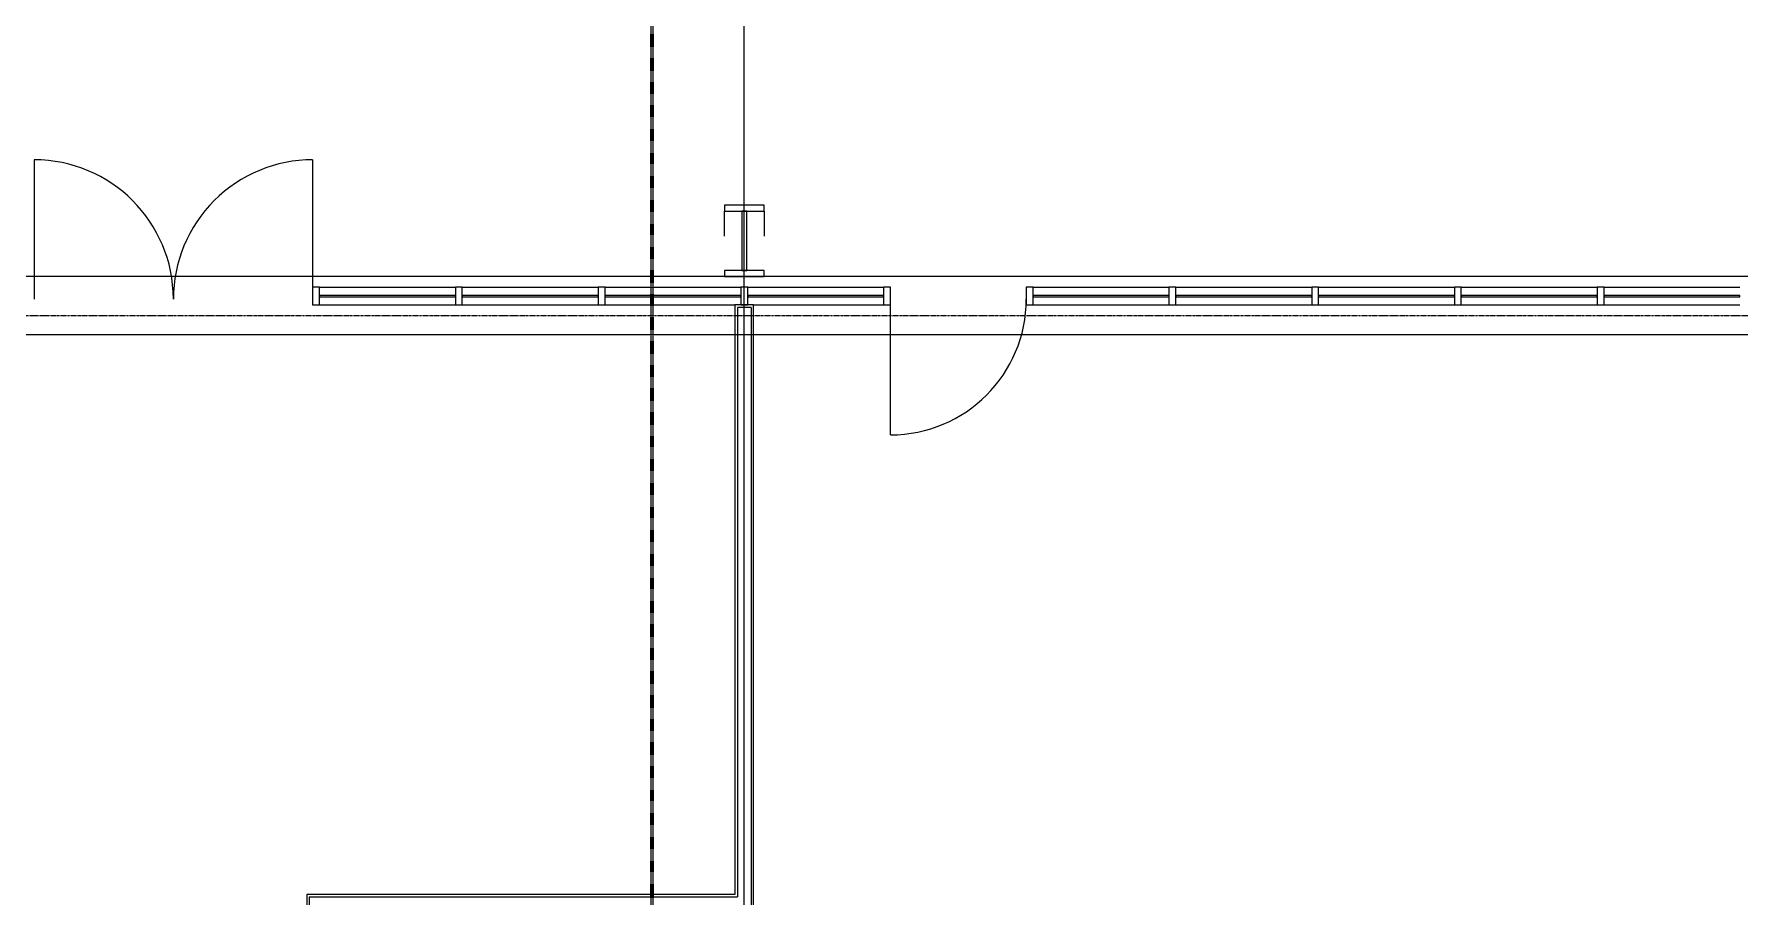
# Model space of a CAD drawing. Header units: inches. Extents: x 25369 to 33161, y -23509 to -20274.
# Drawn here: x 29993 to 30425.5, y -22516.9 to -22298.1 of the extents above; entities that cross this region are included whole.
import ezdxf

# ---------------------------------------------------------------- set-up
doc = ezdxf.new("R2010")
doc.units = ezdxf.units.IN
doc.header["$MEASUREMENT"] = 0
doc.linetypes.add('Dash', pattern=[0.25, 0.125, -0.125])
doc.linetypes.add('Grid Line 1_2_', pattern=[0.875, 0.5, -0.125, 0.125, -0.125])
for name, color, linetype, lineweight in [('A-ANNO-MATC', 214, 'Dash', 140), ('A-DOOR', 31, 'Continuous', 9), ('A-GLAZ-CURT', 52, 'Continuous', 9), ('A-GLAZ-CWMG', 51, 'Continuous', 9), ('A-WALL', 113, 'Continuous', 9), ('G-ANNO-SYMB', 111, 'Continuous', 9), ('I-WALL', 2, 'Continuous', 9), ('S-BEAM', 12, 'Continuous', 9), ('S-GRID', 1, 'Continuous', 9)]:
    doc.layers.add(name, color=color, linetype=linetype, lineweight=lineweight)
pattern_1 = [(225, (30173.017, -22360.053), (19.00703, -19.00703), []), (225, (30173.017, -22388.853), (19.00703, -19.00703), [])]

# ---------------------------------------------------------------- blocks, each defined once
blk = doc.blocks.new('columns and girder2 - one-V29-Overall Floor Plan')
at = {"layer": 'S-BEAM'}
h = blk.add_hatch(dxfattribs=at)
h.set_pattern_fill('FP_28', color=256, style=0, pattern_type=2)
h.set_pattern_definition(pattern_1)
h.paths.add_polyline_path([(-5, -0.5), (-5, -2), (5, -2), (5, -0.5)], flags=0)
h.paths.add_polyline_path([(5, -17.03), (-5, -17.03), (-5, -18.55), (5, -18.55)], flags=0)
h.paths.add_polyline_path([(-5, -1204.89), (-5, -1206.4), (5, -1206.4), (5, -1204.89)], flags=0)
h.paths.add_polyline_path([(5, -1224.25), (-5, -1224.25), (-5, -1225), (5, -1225)], flags=0)
h = blk.add_hatch(dxfattribs=at)
h.set_pattern_fill('FP_28', color=256, style=0, pattern_type=2)
h.set_pattern_definition(pattern_1)
h.paths.add_polyline_path([(-0.63, -2), (-0.63, -17.03), (0.62, -17.03), (0.62, -2)], flags=0)
h.paths.add_polyline_path([(0.62, -1206.4), (-0.63, -1206.4), (-0.63, -1224.25), (0.62, -1224.25)], flags=0)
at = {"layer": 'S-BEAM', "lineweight": 15}
for p, q in [((5, -0.5), (-5, -0.5)), ((-5, -0.5), (-5, -2)), ((-5, -2), (5, -2)), ((0.62, -2), (-0.63, -2)), ((-0.63, -2), (-0.63, -17.03)), ((0.62, -17.03), (0.62, -2)), ((5, -2), (5, -0.5)), ((5, -17.03), (-5, -17.03)), ((-5, -17.03), (-5, -18.55)), ((-0.63, -17.03), (0.62, -17.03)), ((5, -18.55), (5, -17.03)), ((-5, -18.55), (5, -18.55))]:
    blk.add_line(p, q, dxfattribs=at)
at = {"layer": 'S-BEAM'}
for p, q in [((-5, -17.03), (-5, -10.69)), ((5, -10.69), (5, -17.03))]:
    blk.add_line(p, q, dxfattribs=at)
blk = doc.blocks.new('System Panel - Interior Glazing-1220293-Overall Floor Plan')
at = {"layer": 'A-GLAZ-CURT'}
for p, q in [((17.21875, -0.5625), (-17.21875, -0.5625)), ((-17.21875, -0.5625), (-17.21875, -0.9375)), ((-17.21875, -0.9375), (17.21875, -0.9375)), ((17.21875, -0.9375), (17.21875, -0.5625))]:
    blk.add_line(p, q, dxfattribs=at)
blk = doc.blocks.new('Door_Single_Storefront - one-1371404-Overall Floor Plan')
at = {"layer": 'A-DOOR'}
blk.add_line((-17.21875, -34.4375), (-17.21875, 0), dxfattribs=at)
blk.add_arc((-17.21875, 0), 34.4375, 270, 0, dxfattribs=at)
blk = doc.blocks.new('Door_Single_Storefront - one-1371405-Overall Floor Plan')
at = {"layer": 'A-DOOR'}
blk.add_line((-17.65625, -35.3125), (-17.65625, 0), dxfattribs=at)
blk.add_arc((-17.65625, 0), 35.3125, 270, 0, dxfattribs=at)
blk = doc.blocks.new('Door_Single_Storefront - one-1371406-Overall Floor Plan')
at = {"layer": 'A-DOOR'}
blk.add_line((-17.65625, 35.3125), (-17.65625, 0), dxfattribs=at)
blk.add_arc((-17.65625, 0), 35.3125, 360, 90, dxfattribs=at)
blk = doc.blocks.new('Rectangular Mullion - Interior 1_75_ x 4_5_-1179494-Overall Floor Plan')
at = {"layer": 'A-GLAZ-CWMG'}
for p, q in [((24570.45, -22362.3), (24604.89, -22362.3)), ((24570.45, -22366.8), (24604.89, -22366.8))]:
    blk.add_line(p, q, dxfattribs=at)
blk = doc.blocks.new('Rectangular Mullion - Interior 1_75_ x 4_5_-1305206-Overall Floor Plan')
at = {"layer": 'A-GLAZ-CWMG'}
for p, q in [((24317.14, -22362.3), (24351.58, -22362.3)), ((24317.14, -22366.8), (24351.58, -22366.8))]:
    blk.add_line(p, q, dxfattribs=at)
blk = doc.blocks.new('Rectangular Mullion - Interior 1_75_ x 4_5_-1305207-Overall Floor Plan')
at = {"layer": 'A-GLAZ-CWMG'}
for p, q in [((24244.77, -22362.3), (24279.2, -22362.3)), ((24246.27, -22366.8), (24279.2, -22366.8))]:
    blk.add_line(p, q, dxfattribs=at)
blk = doc.blocks.new('Rectangular Mullion - Interior 1_75_ x 4_5_-V80-Overall Floor Plan')
at = {"layer": 'A-GLAZ-CWMG'}
for p, q in [((24208.58, -22362.3), (24243.02, -22362.3)), ((24208.58, -22366.8), (24241.52, -22366.8))]:
    blk.add_line(p, q, dxfattribs=at)
blk = doc.blocks.new('Rectangular Mullion - Interior 1_75_ x 4_5_-1220290-Overall Floor Plan')
at = {"layer": 'A-GLAZ-CWMG', "lineweight": 13}
for p, q in [((-0.875, 3), (0.875, 3)), ((-0.875, -1.5), (-0.875, 3)), ((0.875, 3), (0.875, -1.5)), ((0.875, -1.5), (-0.875, -1.5))]:
    blk.add_line(p, q, dxfattribs=at)

msp = doc.modelspace()

# ---------------------------------------------------------------- linework, layer by layer
at = {"layer": 'A-ANNO-MATC', "color": 153}
msp.add_line((30149.57, -20555.1), (30149.57, -23033.87), dxfattribs=at)
at = {"layer": 'A-WALL'}
for p, q in [((30174.77, -22367.43), (30171.27, -22367.43)), ((30171.27, -22367.43), (30171.27, -22516.87)), ((30174.77, -22367.43), (30174.77, -22771.43)), ((30062.7, -22516.87), (30171.27, -22516.87)), ((30062.7, -22516.87), (30062.7, -22525.99))]:
    msp.add_line(p, q, dxfattribs=at)
at = {"layer": 'G-ANNO-SYMB'}
msp.add_line((32512.73, -22374.36), (27926.42, -22374.36), dxfattribs=at)
at = {"layer": 'I-WALL', "lineweight": 25}
for p, q in [((30175.39, -22366.8), (30170.64, -22366.8)), ((30170.64, -22366.8), (30170.64, -22516.24)), ((30175.39, -22772.05), (30175.39, -22366.8)), ((30170.64, -22516.24), (30062.08, -22516.24)), ((30062.08, -22516.24), (30062.08, -22526.62))]:
    msp.add_line(p, q, dxfattribs=at)
at = {"layer": 'S-GRID', "linetype": 'Grid Line 1_2_'}
for p, q in [((30173.02, -23095.8), (30173.02, -20550.05)), ((30173.02, -23413.24), (30173.02, -20902.43)), ((32648.19, -22359.55), (28582.64, -22359.55)), ((33026.59, -22359.55), (28666.64, -22359.55)), ((32930.59, -22369.55), (28666.64, -22369.55))]:
    msp.add_line(p, q, dxfattribs=at)

# ---------------------------------------------------------------- block references
at = {"layer": 'A-DOOR'}
for name, p in [('Door_Single_Storefront - one-1371406-Overall Floor Plan', (30010.61, -22365.3)), ('Door_Single_Storefront - one-1371404-Overall Floor Plan', (30227.3, -22365.3))]:
    msp.add_blockref(name, p, dxfattribs=at)
at = {"layer": 'A-DOOR', "rotation": 180}
msp.add_blockref('Door_Single_Storefront - one-1371405-Overall Floor Plan', (30045.92, -22365.3), dxfattribs=at)
at = {"layer": 'A-GLAZ-CURT', "rotation": 180}
for p in [(30082.55, -22365.3), (30118.74, -22365.3), (30154.92, -22365.3), (30191.11, -22365.3), (30263.49, -22365.3), (30299.67, -22365.3), (30335.86, -22365.3), (30372.05, -22365.3), (30408.24, -22365.3)]:
    msp.add_blockref('System Panel - Interior Glazing-1220293-Overall Floor Plan', p, dxfattribs=at)
at = {"layer": 'A-GLAZ-CWMG', "extrusion": (0, 0, -1)}
for p in [(-30064.45, -22365.3), (-30100.64, -22365.3), (-30136.83, -22365.3), (-30173.02, -22365.3), (-30209.2, -22365.3), (-30245.39, -22365.3), (-30281.58, -22365.3), (-30317.77, -22365.3), (-30353.95, -22365.3), (-30390.14, -22365.3)]:
    msp.add_blockref('Rectangular Mullion - Interior 1_75_ x 4_5_-1220290-Overall Floor Plan', p, dxfattribs=at)
at = {"layer": 'A-GLAZ-CWMG'}
for name, p in [('Rectangular Mullion - Interior 1_75_ x 4_5_-1305206-Overall Floor Plan', (5748.19, 0)), ('Rectangular Mullion - Interior 1_75_ x 4_5_-1179494-Overall Floor Plan', (5531.06, 0)), ('Rectangular Mullion - Interior 1_75_ x 4_5_-V80-Overall Floor Plan', (5929.13, 0)), ('Rectangular Mullion - Interior 1_75_ x 4_5_-1305207-Overall Floor Plan', (5929.13, 0)), ('Rectangular Mullion - Interior 1_75_ x 4_5_-1305206-Overall Floor Plan', (5929.13, 0)), ('Rectangular Mullion - Interior 1_75_ x 4_5_-1179494-Overall Floor Plan', (5712, 0)), ('Rectangular Mullion - Interior 1_75_ x 4_5_-1179494-Overall Floor Plan', (5748.19, 0)), ('Rectangular Mullion - Interior 1_75_ x 4_5_-1179494-Overall Floor Plan', (5784.38, 0)), ('Rectangular Mullion - Interior 1_75_ x 4_5_-1179494-Overall Floor Plan', (5820.56, 0))]:
    msp.add_blockref(name, p, dxfattribs=at)
at = {"layer": 'S-BEAM', "rotation": 180}
msp.add_blockref('columns and girder2 - one-V29-Overall Floor Plan', (30173.02, -22360.05), dxfattribs=at)

doc.saveas('drawing.dxf')
